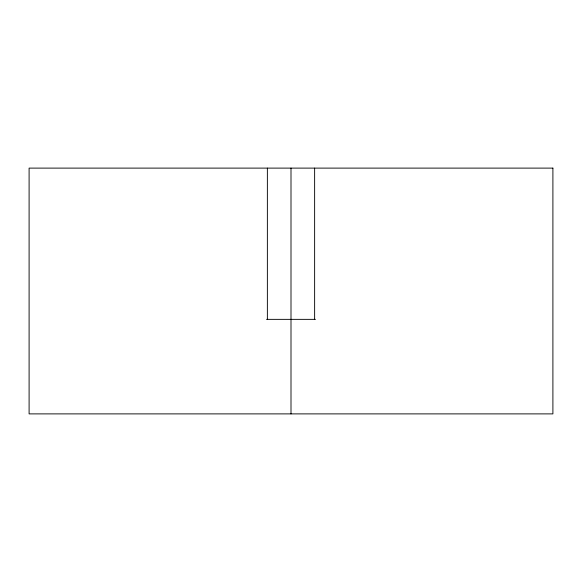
<?xml version="1.0" encoding="UTF-8"?>
<svg xmlns="http://www.w3.org/2000/svg" width="582" height="582" viewBox="0 0 582 582"><rect width="100%" height="100%" fill="white"/><g stroke="black" fill="none" stroke-linecap="round" stroke-linejoin="round"><path stroke-width="0.87" d="M266.549 319.358L315.451 319.358M314.629 168.111L314.629 319.358M291 168.111L291 413.889M267.371 168.111L267.371 319.358M552.9 168.111L29.1 168.111L29.1 413.889L552.9 413.889L552.9 168.111"/></g></svg>
